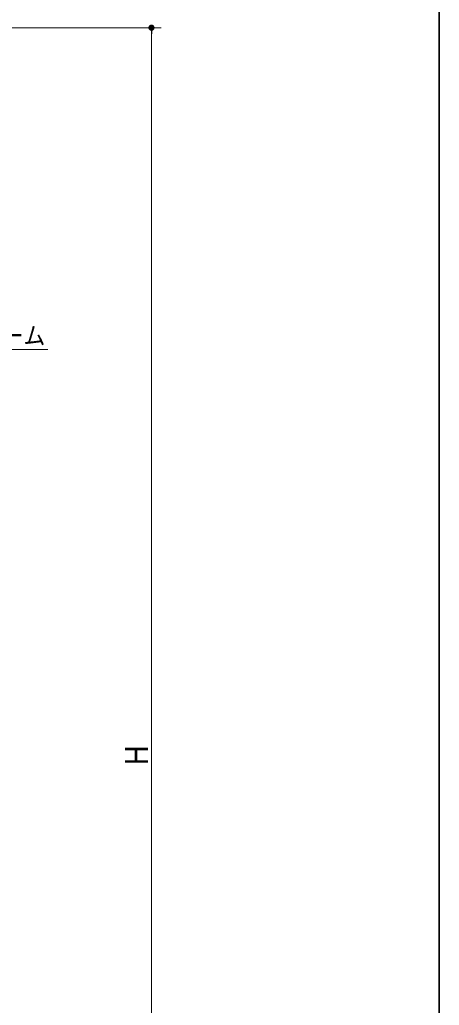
# Model space of a CAD drawing. Units: millimetres, scale not verified. Extents: x -6062 to 6062, y -3045 to 3045.
# Drawn here: x 1350 to 2212, y -1019 to 1007 of the extents above; entities that cross this region are included whole.
import ezdxf
from ezdxf.enums import TextEntityAlignment as Align

# ---------------------------------------------------------------- set-up
doc = ezdxf.new("R2010")
doc.units = ezdxf.units.MM
doc.header["$LTSCALE"] = 20
for name, color, linetype, lineweight in [('0-0_2寸法-3', 7, 'Continuous', 15), ('0-1_2寸法-1', 7, 'Continuous', 15), ('0-2_0', 7, 'Continuous', 25), ('0-6_1図面枠', 7, 'Continuous', 15)]:
    doc.layers.add(name, color=color, linetype=linetype, lineweight=lineweight)
doc.styles.add('ＭＳ Ｐゴシック', font='')
doc.styles.get('ＭＳ Ｐゴシック').set_extended_font_data('MS PGothic')

# ---------------------------------------------------------------- blocks, each defined once
blk = doc.blocks.new('_Dot')
at = {"layer": '0-2_0'}
blk.add_line((-10, 0), (-20, 0), dxfattribs=at)
for points in [[(0, 0), (-10, 0), (-9.92, 1.25)], [(0, 0), (-9.92, -1.25), (-10, 0)], [(0, 0), (-9.92, 1.25), (-9.69, 2.49)], [(0, 0), (-9.69, -2.49), (-9.92, -1.25)], [(0, 0), (-9.69, 2.49), (-9.3, 3.68)], [(0, 0), (-9.3, -3.68), (-9.69, -2.49)], [(0, 0), (-9.3, 3.68), (-8.76, 4.82)], [(0, 0), (-8.76, -4.82), (-9.3, -3.68)], [(0, 0), (-8.76, 4.82), (-8.09, 5.88)], [(0, 0), (-8.09, -5.88), (-8.76, -4.82)], [(0, 0), (-8.09, 5.88), (-7.29, 6.85)], [(0, 0), (-7.29, -6.85), (-8.09, -5.88)], [(0, 0), (-7.29, 6.85), (-6.37, 7.71)], [(0, 0), (-6.37, -7.71), (-7.29, -6.85)], [(0, 0), (-6.37, 7.71), (-5.36, 8.44)], [(0, 0), (-5.36, -8.44), (-6.37, -7.71)], [(0, 0), (-5.36, 8.44), (-4.26, 9.05)], [(0, 0), (-4.26, -9.05), (-5.36, -8.44)], [(0, 0), (-4.26, 9.05), (-3.09, 9.51)], [(0, 0), (-3.09, -9.51), (-4.26, -9.05)], [(0, 0), (-3.09, 9.51), (-1.87, 9.82)], [(0, 0), (-1.87, -9.82), (-3.09, -9.51)], [(0, 0), (-1.87, 9.82), (-0.63, 9.98)], [(0, 0), (-0.63, -9.98), (-1.87, -9.82)], [(0, 0), (-0.63, 9.98), (0.63, 9.98)], [(0, 0), (0.63, -9.98), (-0.63, -9.98)], [(0, 0), (0.63, 9.98), (1.87, 9.82)], [(0, 0), (1.87, 9.82), (3.09, 9.51)], [(0, 0), (3.09, 9.51), (4.26, 9.05)], [(0, 0), (4.26, 9.05), (5.36, 8.44)], [(0, 0), (5.36, 8.44), (6.37, 7.71)], [(0, 0), (6.37, 7.71), (7.29, 6.85)], [(0, 0), (7.29, 6.85), (8.09, 5.88)], [(0, 0), (8.09, 5.88), (8.76, 4.82)], [(0, 0), (8.76, 4.82), (9.3, 3.68)], [(0, 0), (9.3, 3.68), (9.69, 2.49)], [(0, 0), (9.69, 2.49), (9.92, 1.25)], [(0, 0), (9.92, 1.25), (10, 0)], [(0, 0), (1.87, -9.82), (0.63, -9.98)], [(0, 0), (3.09, -9.51), (1.87, -9.82)], [(0, 0), (4.26, -9.05), (3.09, -9.51)], [(0, 0), (5.36, -8.44), (4.26, -9.05)], [(0, 0), (6.37, -7.71), (5.36, -8.44)], [(0, 0), (7.29, -6.85), (6.37, -7.71)], [(0, 0), (8.09, -5.88), (7.29, -6.85)], [(0, 0), (8.76, -4.82), (8.09, -5.88)], [(0, 0), (9.3, -3.68), (8.76, -4.82)], [(0, 0), (9.69, -2.49), (9.3, -3.68)], [(0, 0), (9.92, -1.25), (9.69, -2.49)], [(0, 0), (10, 0), (9.92, -1.25)]]:
    blk.add_solid(points, dxfattribs=at)
blk = doc.blocks.new('グループ-9')
at = {"layer": '0-6_1図面枠', "lineweight": 35}
blk.add_lwpolyline([(-80000, 55400), (80000, 55400), (80000, -55400), (-80000, -55400)], close=True, dxfattribs=at)
blk = doc.blocks.new('図面枠')
at = {"layer": '0-6_1図面枠'}
blk.add_blockref('グループ-9', (0, 0), dxfattribs=at)

msp = doc.modelspace()

# ---------------------------------------------------------------- linework, layer by layer
at = {"layer": '0-0_2寸法-3'}
msp.add_lwpolyline([(1070.68, 392.43), (1180.68, 328.92), (1407.56, 328.92)], dxfattribs=at)
at = {"layer": '0-1_2寸法-1'}
for p, q in [((1190.68, 990.25), (1640.68, 990.25)), ((1620.68, 977.53), (1620.68, -1987.29))]:
    msp.add_line(p, q, dxfattribs=at)

# ---------------------------------------------------------------- block references
at = {"layer": '0-1_2寸法-1', "xscale": 0.6356201, "yscale": 0.6356201, "rotation": 90}
msp.add_blockref('_Dot', (1620.68, 990.25), dxfattribs=at)
at = {"layer": '0-6_1図面枠', "xscale": 0.05, "yscale": 0.05}
msp.add_blockref('図面枠', (-1787.5, 0), dxfattribs=at)

# ---------------------------------------------------------------- texts
at = {"layer": '0-0_2寸法-3', "style": 'ＭＳ Ｐゴシック', "width": 0.9}
msp.add_text('上フレーム', height=36.66, dxfattribs=at).set_placement((1177.4, 328.02), align=Align.BOTTOM_LEFT)
at = {"layer": '0-1_2寸法-1', "style": 'ＭＳ Ｐゴシック', "width": 0.9}
msp.add_text('H', height=47.17, rotation=90, dxfattribs=at).set_placement((1627.75, -525.12), align=Align.BOTTOM_LEFT)

doc.saveas('drawing.dxf')
